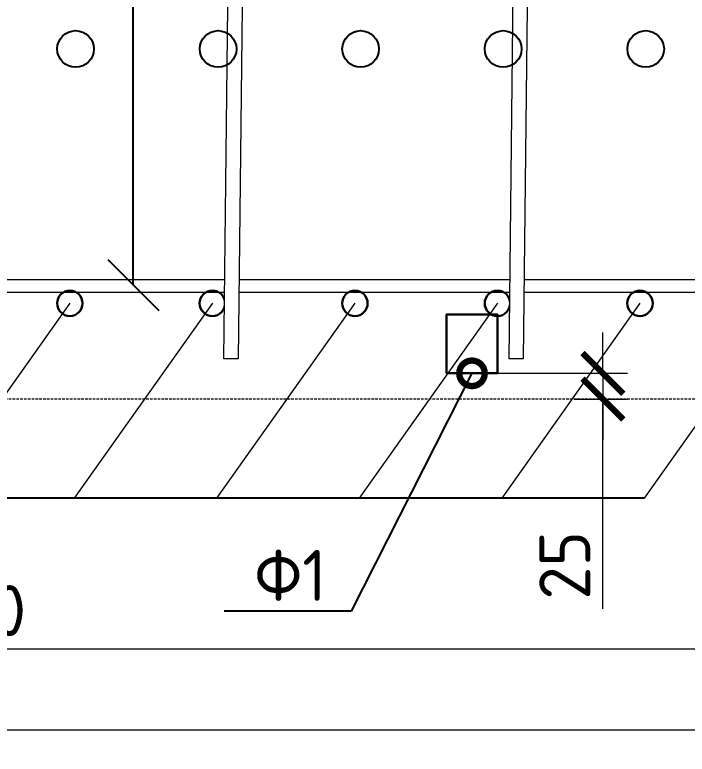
# Model space of a CAD drawing. Header units: millimetres. Extents: x -65574 to 111613, y -106550 to -50518.
# Drawn here: x 19927 to 20588, y -63992 to -63266 of the extents above; entities that cross this region are included whole.
import ezdxf
from ezdxf import colors
from ezdxf.entities.mleader import LeaderData, LeaderLine
from ezdxf.math import Vec2, Vec3

# ---------------------------------------------------------------- set-up
doc = ezdxf.new("R2010")
doc.units = ezdxf.units.MM
doc.linetypes.add('невидимая', pattern=[0.375, 0.25, -0.125])
doc.layers.get('Defpoints').update_dxf_attribs({"color": 6})
doc.styles.add('GOST-2.304_Type-B', font='GOST Common.ttf')
doc.dimstyles.new('УРСТ', dxfattribs={"dimtxt": 2.5, "dimasz": 2, "dimexe": 1.2, "dimexo": 1.5, "dimtad": 1, "dimdec": 0, "dimrnd": 1, "dimtxsty": 'GOST-2.304_Type-B', "dimblk": 'ARCHTICK', "dimcen": 2, "dimdle": 2, "dimazin": 3, "dimtfac": 1, "dimtdec": 0, "dimtmove": 1, "dimatfit": 0, "dimldrblk": 'NONE', "dimlwd": 15, "dimlwe": 15})

# ---------------------------------------------------------------- blocks, each defined once
blk = doc.blocks.new('_ArchTick')
at = {"color": 0, "linetype": 'ByBlock', "const_width": 0.15}
blk.add_lwpolyline([(-0.5, -0.5), (0.5, 0.5)], dxfattribs=at)
blk = doc.blocks.new('*D312')
at = {"color": 0, "lineweight": 15, "ltscale": 100, "transparency": 16777216}
for p, q in [((18861.15, -63579.61), (18861.15, -63912.72)), ((20681.15, -63579.61), (20681.15, -63912.72)), ((18821.15, -63888.72), (20721.15, -63888.72))]:
    blk.add_line(p, q, dxfattribs=at)
at = {"layer": 'Defpoints', "color": 0, "lineweight": -2, "ltscale": 100, "transparency": 16777216}
for p in [(18861.15, -63549.61), (20681.15, -63549.61), (20681.15, -63888.72)]:
    blk.add_point(p, dxfattribs=at)
at = {"color": 0, "lineweight": 15, "ltscale": 100, "transparency": 16777216, "xscale": 40, "yscale": 40, "zscale": 40, "rotation": 180}
blk.add_blockref('_ArchTick', (18861.15, -63888.72), dxfattribs=at)
at = {"color": 0, "lineweight": 15, "ltscale": 100, "transparency": 16777216, "xscale": 40, "yscale": 40, "zscale": 40}
blk.add_blockref('_ArchTick', (20681.15, -63888.72), dxfattribs=at)
at = {"color": 0, "lineweight": 15, "ltscale": 100, "transparency": 16777216, "insert": (19771.15, -63851.22), "char_height": 50, "attachment_point": 5, "style": 'GOST-2.304_Type-B'}
blk.add_mtext('\\A1;13х140=1820', dxfattribs=at)
blk = doc.blocks.new('_None')
blk = doc.blocks.new('_Oblique')
at = {"color": 0, "linetype": 'ByBlock', "lineweight": -2}
blk.add_line((-0.5, -0.5), (0.5, 0.5), dxfattribs=at)
blk = doc.blocks.new('*D404')
at = {"color": 0, "lineweight": 15, "transparency": 16777216}
for p, q in [((20504.77, -63618.35), (20504.77, -63578.35)), ((20401.15, -63618.35), (20528.77, -63618.35)), ((20504.77, -63618.35), (20504.77, -63643.61)), ((20504.77, -63618.35), (20504.77, -63643.61)), ((20476.15, -63643.61), (20528.77, -63643.61)), ((20504.77, -63643.61), (20504.77, -63683.61)), ((20504.77, -63849.37), (20504.77, -63643.61))]:
    blk.add_line(p, q, dxfattribs=at)
at = {"layer": 'Defpoints', "color": 0, "lineweight": -2, "transparency": 16777216}
for p in [(20401.15, -63618.35), (20476.15, -63643.61), (20504.77, -63643.61)]:
    blk.add_point(p, dxfattribs=at)
at = {"color": 0, "lineweight": 15, "transparency": 16777216, "xscale": 40, "yscale": 40, "zscale": 40}
for p, rotation in [((20504.77, -63618.35), 270), ((20504.77, -63643.61), 90)]:
    blk.add_blockref('_ArchTick', p, dxfattribs=dict(at, rotation=rotation))
at = {"color": 0, "lineweight": 15, "transparency": 16777216, "insert": (20467.27, -63806.87), "char_height": 50, "attachment_point": 5, "rotation": 90, "style": 'GOST-2.304_Type-B'}
blk.add_mtext('\\A1;25', dxfattribs=at)
blk = doc.blocks.new('*D439')
at = {"color": 0, "lineweight": 15, "transparency": 16777216}
for p, q in [((18811.15, -63568.61), (18811.15, -63992.21)), ((20711.15, -63634.2), (20711.15, -63992.21)), ((18771.15, -63968.21), (20751.15, -63968.21))]:
    blk.add_line(p, q, dxfattribs=at)
at = {"layer": 'Defpoints', "color": 0, "lineweight": -2, "transparency": 16777216}
for p in [(18811.15, -63538.61), (20711.15, -63604.2), (20711.15, -63968.21)]:
    blk.add_point(p, dxfattribs=at)
at = {"color": 0, "lineweight": 15, "transparency": 16777216, "xscale": 40, "yscale": 40, "zscale": 40, "rotation": 180}
blk.add_blockref('_ArchTick', (18811.15, -63968.21), dxfattribs=at)
at = {"color": 0, "lineweight": 15, "transparency": 16777216, "xscale": 40, "yscale": 40, "zscale": 40}
blk.add_blockref('_ArchTick', (20711.15, -63968.21), dxfattribs=at)
at = {"color": 0, "lineweight": 15, "transparency": 16777216, "insert": (19761.15, -63930.71), "char_height": 50, "attachment_point": 5, "style": 'GOST-2.304_Type-B'}
blk.add_mtext('\\A1;1900', dxfattribs=at)
blk = doc.blocks.new('*U261')
at = {"linetype": 'ByBlock', "lineweight": 15, "ltscale": 100}
blk.add_lwpolyline([(80.64, -95.6), (-55.19, 95.6)], dxfattribs=at)
blk = doc.blocks.new('*U254')
at = {"color": 0, "linetype": 'ByBlock', "lineweight": -2, "transparency": 16777216}
for p in [(1120, 0), (1260, 0), (1400, 0), (1540, 0), (1680, 0), (1820, 0)]:
    blk.add_blockref('*U261', p, dxfattribs=at)
blk = doc.blocks.new('*U259')
at = {"lineweight": 30, "ltscale": 100}
blk.add_circle((4.82, 2.73), 12.5, dxfattribs=at)
blk = doc.blocks.new('*U260')
at = {"color": 0, "linetype": 'ByBlock', "lineweight": -2, "transparency": 16777216}
for p in [(1120, 0), (1260, 0), (1400, 0), (1540, 0), (1680, 0)]:
    blk.add_blockref('*U259', p, dxfattribs=at)
blk = doc.blocks.new('_DotSmall')
at = {"color": 0, "linetype": 'ByBlock', "const_width": 0.5}
blk.add_lwpolyline([(-0.0625, 0, 1), (0.0625, 0, 1)], format="xyb", close=True, dxfattribs=at)
blk = doc.blocks.new('*U482')
blk.add_circle((0, 0), 18)
blk = doc.blocks.new('*U483')
for p in [(1120, 0), (1260, 0), (1400, 0), (1540, 0), (1680, 0)]:
    blk.add_blockref('*U482', p)

msp = doc.modelspace()

# ---------------------------------------------------------------- linework, layer by layer
at = {"linetype": 'невидимая', "lineweight": 15, "ltscale": 10}
msp.add_lwpolyline([(18811.15, -63643.61), (18811.15, -62843.61), (20711.15, -62843.61), (20711.15, -63643.61)], close=True, dxfattribs=at)
at = {"lineweight": 15}
msp.add_lwpolyline([(18811.15, -63526.61), (18811.15, -63538.61), (20711.15, -63538.61), (20711.15, -63526.61)], close=True, dxfattribs=at)
at = {"lineweight": 30, "ltscale": 100}
msp.add_lwpolyline([(20401.15, -63618.35), (20351.15, -63618.35), (20351.15, -63560.61), (20401.15, -63560.61)], close=True, dxfattribs=at)

# ---------------------------------------------------------------- block references
msp.add_blockref('*U260', (18856.32, -63552.35))
at = {"color": 1, "xscale": -1, "rotation": 180}
msp.add_blockref('*U254', (18780.51, -63645.21), dxfattribs=at)

# ---------------------------------------------------------------- dimensions: what is measured, and where the dimension line sits
at = {"lineweight": 15}
dim = msp.add_linear_dim(base=(20711.15, -63968.21), p1=(18811.15, -63538.61), p2=(20711.15, -63604.2), angle=0, dimstyle='УРСТ', override={"dimscale": 0, "dimtxsty": 'GOST-2.304_Type-B'}, dxfattribs=at)
dim.commit()
dim.dimension.update_dxf_attribs({"geometry": '*D439', "text_midpoint": (19761.15, -63930.71)})
at = {"lineweight": 15, "ltscale": 100}
dim = msp.add_linear_dim(base=(20681.15, -63888.72), p1=(18861.15, -63549.61), p2=(20681.15, -63549.61), angle=0, text='13х140=<>', dimstyle='УРСТ', override={"dimscale": 0, "dimtxsty": 'GOST-2.304_Type-B'}, dxfattribs=at)
dim.commit()
dim.dimension.update_dxf_attribs({"geometry": '*D312', "text_midpoint": (19771.15, -63851.22)})
at = {"lineweight": 15}
dim = msp.add_linear_dim(base=(20504.77, -63643.61), p1=(20401.15, -63618.35), p2=(20476.15, -63643.61), angle=90, dimstyle='УРСТ', override={"dimscale": 0, "dimexo": 0, "dimtxsty": 'GOST-2.304_Type-B'}, dxfattribs=at)
dim.commit()
dim.dimension.update_dxf_attribs({"geometry": '*D404', "text_midpoint": (20500.11, -63806.87), "dimtype": 160})

# ---------------------------------------------------------------- leaders
ml = msp.add_multileader_mtext('Standard', dxfattribs=at)
ml.set_content('9', color=256, style='GOST-2.304_Type-B')
ml.set_leader_properties()
ml.set_arrow_properties(name='OBLIQUE')
ml.build(insert=Vec2(0, 0))
ml.multileader.update_dxf_attribs({"text_left_attachment_type": 6, "text_right_attachment_type": 6, "dogleg_length": 2.5, "arrow_head_size": 50, "scale": 20})
ctx = ml.context
ctx.base_point, ctx.scale, ctx.char_height, ctx.arrow_head_size, ctx.plane_origin = Vec3(20060.29, -62600.65), 20, 50, 50, Vec3(20043.45, -62600.65)
ctx.left_attachment, ctx.right_attachment = 6, 6
notes = []
notes.append((ctx, [(0, (1, 1, 0), (20043.45, -62600.65), (1, 0), 16.85, [(0, [(20043.45, -63531.61)], 0, []), (1, [(20043.45, -62955.61)], 0, [])])]))
ctx.mtext.insert, ctx.mtext.flow_direction = Vec3(20062.29, -62540.65), 5
at = {"lineweight": 15, "ltscale": 100}
ml = msp.add_multileader_mtext('Standard', dxfattribs=at)
ml.set_content('Ф1', color=256, style='GOST-2.304_Type-B')
ml.set_leader_properties()
ml.set_arrow_properties(name='DOTSMALL')
ml.build(insert=Vec2(0, 0))
ml.multileader.update_dxf_attribs({"text_left_attachment_type": 6, "text_right_attachment_type": 6, "dogleg_length": 1, "arrow_head_size": 50, "scale": 20})
ctx = ml.context
ctx.base_point, ctx.scale, ctx.char_height, ctx.arrow_head_size, ctx.landing_gap_size, ctx.plane_origin = Vec3(20142.34, -63851.67), 20, 50, 50, 20, Vec3(20230.02, -62952.3)
ctx.left_attachment, ctx.right_attachment = 6, 6
notes.append((ctx, [(1, (1, 1, 0), (20257.61, -63851.67), (-1, 0), 10.26, [(0, [(20376.15, -63618.35)], 0, [])])]))
ctx.mtext.insert, ctx.mtext.flow_direction = Vec3(20162.34, -63791.67), 5
at = {"lineweight": 15}
ml = msp.add_multileader_mtext('Standard', dxfattribs=at)
ml.set_content('8', color=256, style='GOST-2.304_Type-B')
ml.set_leader_properties()
ml.set_arrow_properties(name='NONE')
ml.build(insert=Vec2(0, 0))
ml.multileader.update_dxf_attribs({"text_right_attachment_type": 6, "dogleg_length": 2.5, "arrow_head_size": 50, "scale": 20})
ctx = ml.context
ctx.base_point, ctx.scale, ctx.char_height, ctx.arrow_head_size, ctx.plane_origin = Vec3(18646.25, -63705.81), 20, 50, 50, Vec3(18725.31, -63740.81)
ctx.right_attachment, ctx.text_align_type = 6, 2
notes.append((ctx, [(0, (1, 1, 0), (18725.31, -63740.81), (-1, 0), 50.06, [(0, [(20545.31, -63740.81)], 0, [])])]))
ctx.mtext.insert, ctx.mtext.alignment, ctx.mtext.flow_direction = Vec3(18673.25, -63680.81), 3, 5
for ctx, leaders in notes:
    for number, flags, end, landing, length, lines in leaders:
        leader = LeaderData()
        leader.index, (leader.has_last_leader_line, leader.has_dogleg_vector, leader.attachment_direction) = number, flags
        leader.last_leader_point, leader.dogleg_vector, leader.dogleg_length = Vec3(end), Vec3(landing), length
        for number, points, colour, breaks in lines:
            line = LeaderLine()
            line.index, line.vertices, line.color, line.breaks = number, Vec3.list(points), colors.encode_raw_color(colour), breaks
            leader.lines.append(line)
        ctx.leaders.append(leader)

# ---------------------------------------------------------------- next in the draw order: wipeouts: each hides what was drawn before it
for points in [[(20140.59, -62884.1), (20154.6, -62884.25), (20146.54, -63604.2), (20132.54, -63604.06)], [(20420.59, -62884.1), (20434.6, -62884.25), (20426.54, -63604.2), (20412.54, -63604.06)]]:
    msp.add_wipeout(points)

# ---------------------------------------------------------------- next in the draw order: linework, layer by layer
for points in [[(20146.54, -63604.2), (20132.54, -63604.06), (20140.59, -62884.1), (20154.59, -62884.25)], [(20426.54, -63604.2), (20412.54, -63604.06), (20420.59, -62884.1), (20434.59, -62884.25)]]:
    msp.add_lwpolyline(points, close=True, dxfattribs=at)

# ---------------------------------------------------------------- next in the draw order: block references
msp.add_blockref('*U483', (18866.76, -63300))

doc.saveas('drawing.dxf')
